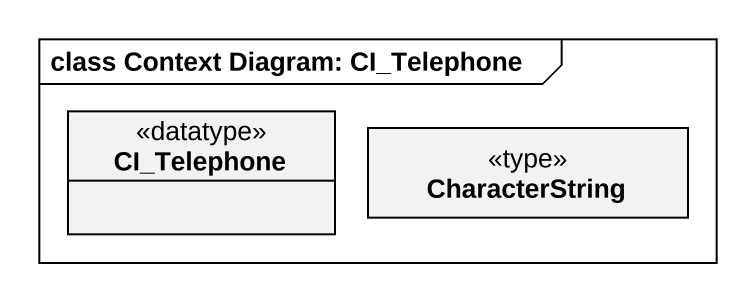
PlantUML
@startuml
mainframe class Context Diagram: CI_Telephone
hide circle
hide empty members
class CI_Telephone <<datatype>>
class CharacterString <<type>>
@enduml
